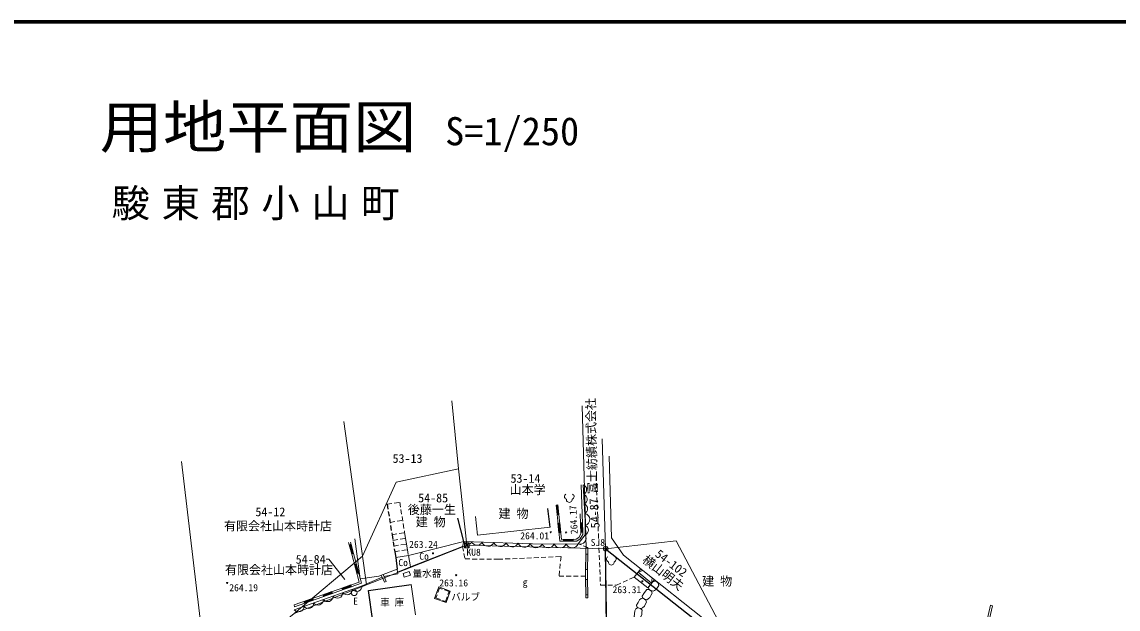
# Model space of a CAD drawing. Units: millimetres, scale not verified. Extents: x 4813 to 205063, y 5162 to 143662.
# Drawn here: x 97843 to 154932, y 113105 to 143662 of the extents above; entities that cross this region are included whole.
import ezdxf
from ezdxf.enums import TextEntityAlignment as Align

# ---------------------------------------------------------------- set-up
doc = ezdxf.new("R2010")
doc.units = ezdxf.units.MM
doc.header["$LTSCALE"] = 250
doc.header["$PDMODE"] = 32
doc.header["$PDSIZE"] = 125
doc.linetypes.add('USER6', pattern=[1.5, 1, -0.5])
for name, color, linetype, lineweight in [('プロットマーク', 5, 'Continuous', 13), ('仮境界', 5, 'Continuous', 13), ('図枠', 7, 'Continuous', 13), ('汎用Layer', 7, 'Continuous', 13), ('独標2', 7, 'Continuous', 13), ('現況2', 7, 'Continuous', 13), ('登記情報', 5, 'Continuous', 13), ('結線', 5, 'Continuous', 13)]:
    doc.layers.add(name, color=color, linetype=linetype, lineweight=lineweight)
doc.layers.add('点名', color=5, linetype='Continuous')
doc.styles.add('ＭＳ ゴシック', font='')
doc.styles.get('ＭＳ ゴシック').set_extended_font_data('MS Gothic')

msp = doc.modelspace()

# ---------------------------------------------------------------- hatches: boundary and pattern name
at = {"layer": '独標2'}
for points in [[(125360.8, 117099.2, 0.41421), (125390.8, 117069.2, 0.41421)], [(126159, 117092.2, 0.41421), (126189, 117062.2, 0.41421)]]:
    msp.add_hatch(color=256, dxfattribs=at).paths.add_polyline_path(points)
h = msp.add_hatch(color=256, dxfattribs=at)
edge = h.paths.add_edge_path()
edge.add_ellipse((119255.4, 116007), major_axis=(29, -7.8), ratio=1, start_angle=-165, end_angle=15)
h = msp.add_hatch(color=256, dxfattribs=at)
edge = h.paths.add_edge_path()
edge.add_ellipse((120457.6, 114868), major_axis=(29, -7.8), ratio=1, start_angle=-165, end_angle=15)
h = msp.add_hatch(color=256, dxfattribs=at)
edge = h.paths.add_edge_path()
edge.add_ellipse((108530.7, 114463.1), major_axis=(29, -7.8), ratio=1, start_angle=-165, end_angle=15)
h = msp.add_hatch(color=256, dxfattribs=at)
edge = h.paths.add_edge_path()
edge.add_ellipse((130157.1, 114549.6), major_axis=(29, -7.8), ratio=1, start_angle=-165, end_angle=15)
at = {"layer": '現況2'}
for points in [[(125712.9, 118020.3), (125812.3, 118030.8), (125759.9, 118528), (125660.5, 118517.5)], [(125812.3, 117078.1), (125911.7, 117088.5), (125859.3, 117585.8), (125759.8, 117575.3)], [(127039.2, 117603.5), (126939.2, 117600.1), (126956.2, 117100.4), (127056.2, 117103.8)], [(114986.6, 116479.4), (115114.7, 115996.1), (115018, 115970.5), (114889.9, 116453.8)], [(126549, 116638), (126548.2, 116738), (126048.3, 116734.4), (126049, 116634.4)], [(127310.8, 115962.3), (127210.8, 115963.3), (127202.7, 115163.3), (127302.7, 115162.3)], [(115256.3, 115461.9), (115384.4, 114978.6), (115287.7, 114953), (115159.6, 115436.3)], [(115010.4, 114263.8), (114538.5, 114098.5), (114505.4, 114192.9), (114977.3, 114358.2)], [(127300.9, 114652.5), (127200.9, 114651.5), (127209.1, 113851.6), (127309.1, 113852.6)], [(113035.3, 113571.8), (112563.5, 113406.5), (112530.4, 113500.9), (113002.3, 113666.2)], [(114022.8, 113917.8), (113551, 113752.5), (113517.9, 113846.9), (113989.8, 114012.2)]]:
    msp.add_hatch(color=256, dxfattribs=at).paths.add_polyline_path(points)

# ---------------------------------------------------------------- linework, layer by layer
at = {"layer": 'プロットマーク', "color": 1}
for p, q in [((120886.5, 116299.9), (121136.5, 116549.9)), ((120886.5, 116549.9), (121136.5, 116299.9))]:
    msp.add_line(p, q, dxfattribs=at)
msp.add_lwpolyline([(120886.5, 116299.9), (121136.5, 116299.9), (121136.5, 116549.9), (120886.5, 116549.9)], close=True, dxfattribs=at)
at = {"layer": 'プロットマーク'}
msp.add_circle((128239.7, 116247.9), 125, dxfattribs=at)
msp.add_point((128239.7, 116247.9), dxfattribs=at)
at = {"layer": '仮境界'}
for p, q in [((127226.5, 116272.8), (127025.9, 123680.3)), ((115796.5, 114367.7), (114614.2, 122859.7)), ((128239.7, 116247.9), (131909.8, 116652)), ((131909.8, 116652), (134933.1, 110950.1)), ((128239.7, 116247.9), (121011.5, 116424.9))]:
    msp.add_line(p, q, dxfattribs=at)
for points in [[(121011.5, 116424.9), (120584, 120405.9), (120227.8, 123938.4)], [(120584, 120405.9), (117339, 119706.1), (115589.2, 115856.7), (112022.5, 112879)], [(114654.9, 114647.5), (113825.8, 115693.9), (113689.7, 115693.9)]]:
    msp.add_lwpolyline(points, dxfattribs=at)
at = {"layer": '図枠', "lineweight": 70}
msp.add_lwpolyline([(4812.9, 5162), (205062.9, 5162), (205062.9, 143662), (4812.9, 143662)], close=True, dxfattribs=at)
at = {"layer": '汎用Layer', "color": 1, "lineweight": 25}
msp.add_lwpolyline([(143832.7, 47638.2), (141520.9, 47596.8), (140655.6, 47577.2), (128337.6, 47222.1), (120907.2, 46891.7), (101803.8, 46040.2), (101078.3, 61124.2), (100906.9, 64678.5), (100727, 68418.3), (99538.6, 93008.1), (114412, 107613.1), (128314.1, 110821.3), (128239.7, 116247.9), (134933.1, 110950.1), (147627.6, 109710.3)], dxfattribs=at)
at = {"layer": '独標2'}
for points in [[(125360.8, 117099.2, 0.41421), (125390.8, 117069.2, 0.41421)], [(126159, 117092.2, 0.41421), (126189, 117062.2, 0.41421)]]:
    msp.add_lwpolyline(points, format="xyb", close=True, dxfattribs=at)
for centre, start, end in [((125390.8, 117099.2), 360, 180), ((126189, 117092.2), 0, 180), ((119255.4, 116007), 360, 180), ((119255.4, 116007), 180, 360), ((120457.6, 114868), 360, 180), ((120457.6, 114868), 180, 360), ((108530.7, 114463.1), 360, 180), ((108530.7, 114463.1), 180, 360), ((130157.1, 114549.6), 360, 180), ((130157.1, 114549.6), 180, 360)]:
    msp.add_arc(centre, 30, start, end, dxfattribs=at)
at = {"layer": '現況2'}
for p, q in [((127023.7, 118059.8), (126976.6, 119567.4)), ((127170.7, 117722.9), (127075.9, 119570.5)), ((121571.8, 116947.9), (121462.7, 117921.1)), ((125712.9, 118020.3), (125812.3, 118030.8)), ((127182.8, 116965), (127170.7, 117722.9)), ((117776.4, 117083.7), (117920.5, 116195.3)), ((125348.7, 117371.4), (121571.8, 116947.9)), ((115018, 115970.5), (114858.3, 116573.2)), ((115114.7, 115996.1), (114957, 116591)), ((115463.2, 114681.2), (115178, 116761.6)), ((117970.1, 115889.3), (120861, 116613.4)), ((120784.3, 116367.7), (120861, 116613.4)), ((124936, 116490.7), (120861, 116613.4)), ((124936, 116490.7), (126817.4, 116495.9)), ((126817.4, 116495.9), (127182.8, 116965)), ((115114.7, 115996.1), (115018, 115970.5)), ((118077.3, 115294.9), (120784.3, 116367.7)), ((127314.3, 116305.4), (127214.3, 116306.4)), ((129169.9, 115907.2), (135217, 111138.7)), ((117970.1, 115889.3), (117311.5, 115782.5)), ((118077.3, 115294.9), (117970.1, 115889.3)), ((115463.2, 114681.2), (116427.6, 114813)), ((115560.6, 114322), (116599.3, 114769.8)), ((117391.7, 115180.8), (116427.6, 114813)), ((116720.6, 114502.6), (116557.2, 114862.4)), ((116811.7, 114544), (116650.8, 114898.1)), ((116692.2, 114807.1), (117424.7, 114933.8)), ((117391.7, 115180.8), (117411.5, 115032.1)), ((117411.4, 115032.9), (118077.3, 115294.9)), ((117411.4, 115032.9), (117424.7, 114933.8)), ((129730.7, 114772.5), (130070.1, 115197.3)), ((130437.9, 114207.5), (129730.7, 114772.5)), ((129930.4, 115022.5), (130187.9, 115104.4)), ((130637.6, 114457.5), (129930.4, 115022.5)), ((112025.4, 113069.4), (115560.6, 114322)), ((116720.6, 114502.6), (116811.7, 114544)), ((118112.8, 114382), (118338.4, 112796.5)), ((130437.9, 114207.5), (130780.9, 114636.8)), ((130663.1, 114729.7), (130637.6, 114457.5)), ((127310.8, 113685.9), (127210.9, 113684.9)), ((112047.8, 113225.9), (112014.8, 113320.2)), ((148289.4, 113303.7), (147675.7, 110588.7)), ((148387, 113281.7), (147769.8, 110551.6)), ((148387, 113281.7), (148289.4, 113303.7))]:
    msp.add_line(p, q, dxfattribs=at)
at = {"layer": '現況2', "linetype": 'USER6'}
for p, q in [((116861.8, 118556.3), (117520.3, 118663.1)), ((117520.3, 118663.1), (117776.4, 117083.7)), ((117013.8, 117618.5), (117672.4, 117725.3)), ((117117.8, 116976.9), (117776.4, 117083.7)), ((117165.9, 116680.8), (117824.4, 116787.6)), ((117213.9, 116384.6), (117872.4, 116491.4)), ((127314.3, 116305.4), (126817.4, 116495.9)), ((117261.9, 116088.5), (117920.5, 116195.3)), ((117920.5, 116195.3), (117970.1, 115889.3)), ((119591.1, 114199), (119402.8, 113687.2)), ((120089.4, 114015.7), (119591.1, 114199)), ((119402.8, 113687.2), (119901.1, 113503.9)), ((119901.1, 113503.9), (120089.4, 114015.7))]:
    msp.add_line(p, q, dxfattribs=at)
at = {"layer": '現況2', "linetype": 'USER6', "lineweight": 25}
for p, q in [((116861.8, 118556.3), (117117.8, 116976.9)), ((117117.8, 116976.9), (117261.9, 116088.5))]:
    msp.add_line(p, q, dxfattribs=at)
at = {"layer": '現況2', "lineweight": 25}
for p, q in [((125348.7, 117371.4), (125239.6, 118344.7)), ((120861, 116613.4), (120554.5, 117837)), ((117261.9, 116088.5), (117311.5, 115782.5)), ((117311.5, 115782.5), (117391.7, 115180.8)), ((115893.5, 114066.3), (118112.8, 114382)), ((116119.1, 112480.7), (115893.5, 114066.3))]:
    msp.add_line(p, q, dxfattribs=at)
at = {"layer": '現況2'}
for points in [[(129169.9, 115907.2), (128544.8, 116816.1), (128426.1, 121059)], [(127023.7, 118059.8), (127060.2, 116986.6), (126923.4, 116763.5), (126738.7, 116639.3), (125859.2, 116633.1), (125712.9, 118020.3)], [(126923.7, 118056.4), (126959.2, 117013.2), (126849.5, 116834.3), (126707.9, 116739.1), (125949.1, 116733.7), (125812.3, 118030.8)], [(115018, 115970.5), (115405.6, 114508.3), (112014.8, 113320.2)], [(115114.7, 115996.1), (115526, 114444.5), (112047.8, 113225.9)], [(127214.3, 116306.4), (127199.2, 114819.2), (127210.9, 113684.9)], [(127314.3, 116305.4), (127299.2, 114819.2), (127310.8, 113685.9)]]:
    msp.add_lwpolyline(points, dxfattribs=at)
at = {"layer": '現況2', "linetype": 'USER6'}
for points in [[(127744.6, 120033), (127975.3, 114346.6), (128811.4, 114354.1), (129730.7, 114772.5)], [(120784.3, 116367.7), (120925.1, 115715), (122638.8, 115695.1), (125919.4, 115838.5), (125819.8, 114821.8), (127199.2, 114819.2)]]:
    msp.add_lwpolyline(points, dxfattribs=at)
at = {"layer": '現況2'}
for points in [[(125712.9, 118020.3), (125812.3, 118030.8), (125759.9, 118528), (125660.5, 118517.5)], [(125812.3, 117078.1), (125911.7, 117088.5), (125859.3, 117585.8), (125759.8, 117575.3)], [(127039.2, 117603.5), (126939.2, 117600.1), (126956.2, 117100.4), (127056.2, 117103.8)], [(114986.6, 116479.4), (115114.7, 115996.1), (115018, 115970.5), (114889.9, 116453.8)], [(126549, 116638), (126548.2, 116738), (126048.3, 116734.4), (126049, 116634.4)], [(127310.8, 115962.3), (127210.8, 115963.3), (127202.7, 115163.3), (127302.7, 115162.3)], [(115256.3, 115461.9), (115384.4, 114978.6), (115287.7, 114953), (115159.6, 115436.3)], [(117753.8, 114771.3), (118077.1, 114871.8), (118018.9, 115059.2), (117695.5, 114958.7)], [(115010.4, 114263.8), (114538.5, 114098.5), (114505.4, 114192.9), (114977.3, 114358.2)], [(119930.8, 113439.7), (119338.6, 113657.6), (119561.4, 114263.2), (120153.6, 114045.4)], [(127300.9, 114652.5), (127200.9, 114651.5), (127209.1, 113851.6), (127309.1, 113852.6)], [(131009.5, 114339.7), (130984.1, 114445), (130867.1, 114556.2), (130753.9, 114552.3), (130672, 114488), (130574.5, 114365), (130482.8, 114236.3), (130496.4, 114140.7), (130607.6, 114068.5), (130713, 114031.4), (130787.1, 114064.6), (130884.7, 114138.7), (130943.2, 114230.4)], [(113035.3, 113571.8), (112563.5, 113406.5), (112530.4, 113500.9), (113002.3, 113666.2)], [(114022.8, 113917.8), (113551, 113752.5), (113517.9, 113846.9), (113989.8, 114012.2)], [(130365.8, 113462.3), (130330.5, 113564.7), (130203.3, 113664.2), (130091, 113649.5), (130015.7, 113577.6), (129930.3, 113445.9), (129851.4, 113308.9), (129874.1, 113215.1), (129991.7, 113153.9), (130100.1, 113127.1), (130170.8, 113167.2), (130260.8, 113250.3), (130310.2, 113347.2)], [(130661.7, 113925.6), (130627.6, 114028.4), (130501.7, 114129.5), (130389.3, 114116.2), (130313, 114045.2), (130226, 113914.6), (130145.4, 113778.6), (130166.9, 113684.5), (130283.8, 113621.8), (130391.8, 113593.7), (130463, 113632.9), (130554, 113714.9), (130604.7, 113811.2)], [(130139.4, 113050.4), (130066.8, 113130.8), (129910.8, 113172.6), (129813.3, 113115.2), (129772, 113019.5), (129745, 112864.9), (129726, 112708), (129783.6, 112630.5), (129915.8, 112620.2), (130026.1, 112637.9), (130075.4, 112702.5), (130125.7, 112814.2), (130133.3, 112922.7)]]:
    msp.add_lwpolyline(points, close=True, dxfattribs=at)
msp.add_circle((115146.2, 113953.3), 150, dxfattribs=at)
for centre, radius, start, end in [((126987.6, 119317), 268.4, 295.07166, 70.80042), ((126234, 118959.5), 137.1, 116.40406, 254.79462), ((126348, 118808.4), 151.2, 172.84733, 7.15267), ((126462.1, 118959.5), 137.1, 285.20538, 63.59594), ((127013.1, 118820.3), 268.4, 295.07166, 70.80042), ((127038.6, 118323.7), 268.4, 295.07166, 70.80042), ((127105, 117769.2), 314.9, 282.82111, 81.34673), ((127077.7, 117212), 268.4, 293.04913, 68.77789), ((121068.9, 116702.6), 226.2, 203.2157, 333.33378), ((121540, 116716.4), 292.7, 203.2157, 333.33378), ((122119.4, 116721.4), 345.8, 203.2157, 333.33378), ((122746.3, 116702.5), 345.8, 203.2157, 333.33378), ((123373.2, 116683.6), 345.8, 203.2157, 333.33378), ((124000, 116664.7), 345.8, 203.2157, 333.33378), ((124626.9, 116645.9), 345.8, 203.2157, 333.33378), ((125249.1, 116637.4), 345.8, 205.10146, 335.21954), ((125876.3, 116639.1), 345.8, 205.10146, 335.21954), ((126503.4, 116640.9), 345.8, 205.10146, 335.21954), ((126904.7, 116804.8), 320.9, 254.22192, 29.95068), ((128426.8, 115700.8), 137.1, 116.40406, 254.79462), ((128540.9, 115549.7), 151.2, 172.84733, 7.15267), ((128654.9, 115700.8), 137.1, 285.20538, 63.59594), ((115281.5, 114307.4), 279.4, 216.02288, 2.99739), ((113766.5, 113770.6), 279.4, 216.02288, 2.99739), ((114271.5, 113949.5), 279.4, 216.02288, 2.99739), ((114776.5, 114128.5), 279.4, 216.02288, 2.99739), ((112251.4, 113233.8), 279.4, 216.02288, 2.99739), ((112756.4, 113412.7), 279.4, 216.02288, 2.99739), ((113261.4, 113591.7), 279.4, 216.02288, 2.99739)]:
    msp.add_arc(centre, radius, start, end, dxfattribs=at)
at = {"layer": '結線'}
for p, q in [((128056.4, 121962.7), (128239.7, 116247.9)), ((106153.4, 120785.1), (107532.2, 109181.5)), ((134933.1, 110950.1), (128239.7, 116247.9)), ((128239.7, 116247.9), (128314.1, 110821.3))]:
    msp.add_line(p, q, dxfattribs=at)
msp.add_lwpolyline([(94252.7, 84074.1), (93816.2, 94461.9), (107532.2, 109181.5), (112022.5, 112879), (121011.5, 116424.9)], dxfattribs=at)

# ---------------------------------------------------------------- texts
at = {"layer": '仮境界', "style": 'ＭＳ ゴシック'}
for s, p in [('53-13', (117146.9, 120574.8)), ('53-14', (123288.2, 119540.2)), ('54-85', (118481, 118520.9)), ('54-12', (110002.9, 117798.9))]:
    msp.add_text(s, height=458.2, dxfattribs=at).set_placement(p, align=Align.BOTTOM_LEFT)
for s, rotation, p in [('54-87', 93.24, (128069.5, 117332.9)), ('54-102', 322.595, (130697.1, 115773.2))]:
    msp.add_text(s, height=458.2, rotation=rotation, dxfattribs=at).set_placement(p, align=Align.BOTTOM_LEFT)
msp.add_text('54-84', height=458.2, dxfattribs=at).set_placement((112102.2, 115693.9), align=Align.MIDDLE_LEFT)
at = {"layer": '図枠', "style": 'ＭＳ ゴシック', "width": 1.1}
msp.add_text('用地平面図', height=2199, dxfattribs=at).set_placement((101889.3, 136442.8), align=Align.BOTTOM_LEFT)
at = {"layer": '図枠', "style": 'ＭＳ ゴシック'}
msp.add_text('S=1/250', height=1466, dxfattribs=at).set_placement((119885.6, 136802.8), align=Align.BOTTOM_LEFT)
at = {"layer": '図枠', "insert": (102512.1, 133336.1), "char_height": 1466, "attachment_point": 7, "style": 'ＭＳ ゴシック'}
msp.add_mtext('\\T1.3;駿東郡小山町', dxfattribs=at)
at = {"layer": '点名', "style": 'ＭＳ ゴシック'}
msp.add_text('SJ8', height=366.6, dxfattribs=at).set_placement((127839.2, 116277.8), align=Align.BOTTOM_CENTER)
at = {"layer": '点名', "color": 1, "style": 'ＭＳ ゴシック'}
msp.add_text('KU8', height=366.6, dxfattribs=at).set_placement((121367.9, 115771.8), align=Align.BOTTOM_CENTER)
at = {"layer": '独標2', "style": 'ＭＳ ゴシック'}
msp.add_text('264.17', height=366.6, rotation=93.024, dxfattribs=at).set_placement((126571.9, 117753.2), align=Align.MIDDLE_CENTER)
for s, p in [('264.01', (124546.6, 116917.5)), ('263.24', (118756.8, 116471.9)), ('264.19', (109391.4, 114219.4)), ('263.16', (120330.5, 114467)), ('263.31', (129351.1, 114116.4))]:
    msp.add_text(s, height=366.6, dxfattribs=at).set_placement(p, align=Align.MIDDLE_CENTER)
at = {"layer": '現況2', "style": 'ＭＳ ゴシック'}
for s, height, p in [('建 物', 458.2, (122667.1, 117704.5)), ('建 物', 458.2, (118354.9, 117270)), ('Co', 366.6, (118538.2, 115564.8)), ('Co', 366.6, (117449.6, 115231.1)), ('量水器', 366.6, (118189.9, 114672.1)), ('建 物', 458.2, (133274, 114185.1)), ('g', 366.6, (123924.9, 114211.8)), ('E', 366.6, (115095.7, 113227)), ('車 庫', 366.6, (116505, 113162.3)), ('バルブ', 366.6, (120199.4, 113445.7))]:
    msp.add_text(s, height=height, dxfattribs=at).set_placement(p, align=Align.BOTTOM_LEFT)
at = {"layer": '登記情報', "style": 'ＭＳ ゴシック'}
for s, rotation, p in [('富士紡績株式会社', 91.255, (127937.5, 119098.2)), ('横山明夫', 321.918, (130029.8, 115476.8))]:
    msp.add_text(s, height=458.2, rotation=rotation, dxfattribs=at).set_placement(p, align=Align.BOTTOM_LEFT)
for s, p in [('山本学', (123241.8, 118945.4)), ('後藤一生', (117943.9, 117911.2)), ('有限会社山本時計店', (108368.3, 117060)), ('有限会社山本時計店', (108418.4, 114780.4))]:
    msp.add_text(s, height=458.2, dxfattribs=at).set_placement(p, align=Align.BOTTOM_LEFT)

doc.saveas('drawing.dxf')
